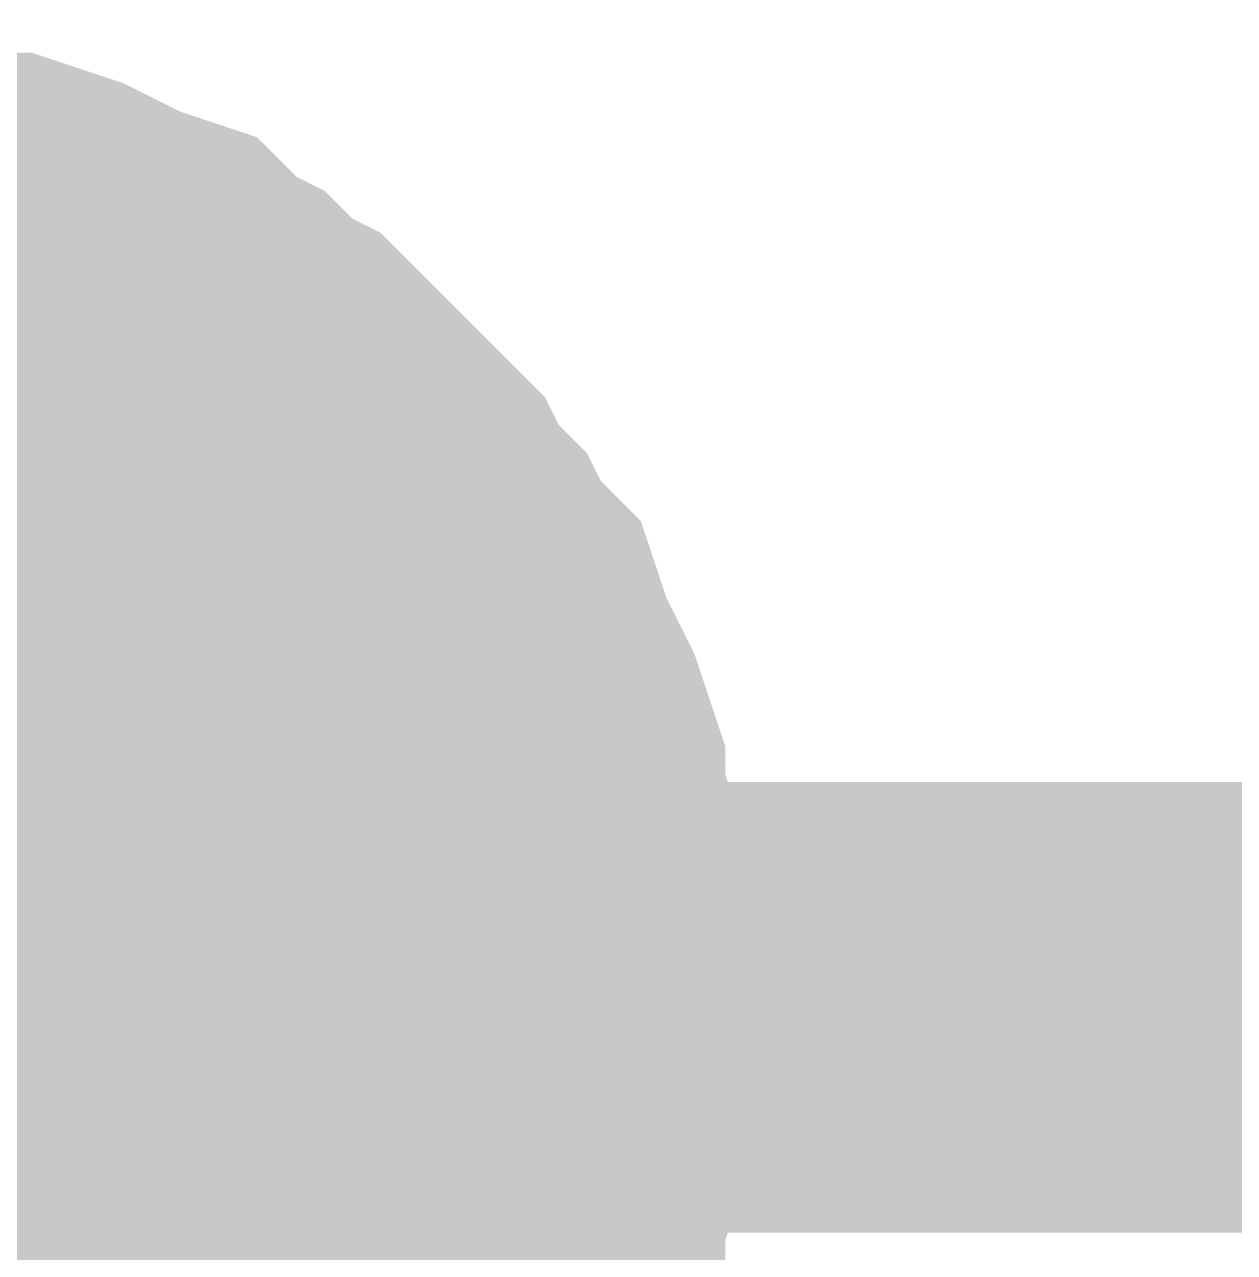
# Model space of a CAD drawing. Header units: inches. Extents: x 0 to 15, y 0 to 9.5.
# Drawn here: x 5.80748 to 5.83914, y 1.59344 to 1.62559 of the extents above; entities that cross this region are included whole.
import ezdxf

# ---------------------------------------------------------------- set-up
doc = ezdxf.new("R2010")
doc.units = ezdxf.units.IN
doc.header["$MEASUREMENT"] = 0
doc.layers.add('Sheet', color=255, linetype='Continuous')

msp = doc.modelspace()

# ---------------------------------------------------------------- linework, layer by layer
at = {"layer": 'Sheet'}
for points in [[(5.800827, 1.619685, 0.0118, 0.0118, 0), (5.801928, 1.619685, 0.0118, 0.0118, 0), (5.80303, 1.619685, 0.0118, 0.0118, 0), (5.803764, 1.619318, 0.0118, 0.0118, 0), (5.804865, 1.619318, 0.0118, 0.0118, 0), (5.805966, 1.618951, 0.0118, 0.0118, 0), (5.8067, 1.618951, 0.0118, 0.0118, 0), (5.807801, 1.618584, 0.0118, 0.0118, 0), (5.808536, 1.618217, 0.0118, 0.0118, 0), (5.80927, 1.617849, 0.0118, 0.0118, 0), (5.810371, 1.617482, 0.0118, 0.0118, 0), (5.811105, 1.616748, 0.0118, 0.0118, 0), (5.811839, 1.616381, 0.0118, 0.0118, 0), (5.812573, 1.615646, 0.0118, 0.0118, 0), (5.813308, 1.615279, 0.0118, 0.0118, 0), (5.814042, 1.614545, 0.0118, 0.0118, 0), (5.814776, 1.61381, 0.0118, 0.0118, 0), (5.81551, 1.613076, 0.0118, 0.0118, 0), (5.816244, 1.612342, 0.0118, 0.0118, 0), (5.816611, 1.611607, 0.0118, 0.0118, 0), (5.817345, 1.610873, 0.0118, 0.0118, 0), (5.817712, 1.610138, 0.0118, 0.0118, 0), (5.818447, 1.609404, 0.0118, 0.0118, 0), (5.818814, 1.608302, 0.0118, 0.0118, 0), (5.819181, 1.607568, 0.0118, 0.0118, 0), (5.819548, 1.606834, 0.0118, 0.0118, 0), (5.819915, 1.605732, 0.0118, 0.0118, 0), (5.819915, 1.604998, 0.0118, 0.0118, 0), (5.820282, 1.603896, 0.0118, 0.0118, 0), (5.820282, 1.602795, 0.0118, 0.0118, 0), (5.820649, 1.60206, 0.0118, 0.0118, 0), (5.820649, 1.600959, 0.0118, 0.0118, 0), (5.820649, 1.599857, 0.0118, 0.0118, 0)], [(5.800827, 1.619685, 0.0118, 0.0118, 0), (5.801928, 1.619685, 0.0118, 0.0118, 0), (5.80303, 1.619685, 0.0118, 0.0118, 0), (5.803764, 1.619318, 0.0118, 0.0118, 0), (5.804865, 1.619318, 0.0118, 0.0118, 0), (5.805966, 1.618951, 0.0118, 0.0118, 0), (5.8067, 1.618951, 0.0118, 0.0118, 0), (5.807801, 1.618584, 0.0118, 0.0118, 0), (5.808536, 1.618217, 0.0118, 0.0118, 0), (5.80927, 1.617849, 0.0118, 0.0118, 0), (5.810371, 1.617482, 0.0118, 0.0118, 0), (5.811105, 1.616748, 0.0118, 0.0118, 0), (5.811839, 1.616381, 0.0118, 0.0118, 0), (5.812573, 1.615646, 0.0118, 0.0118, 0), (5.813308, 1.615279, 0.0118, 0.0118, 0), (5.814042, 1.614545, 0.0118, 0.0118, 0), (5.814776, 1.61381, 0.0118, 0.0118, 0), (5.81551, 1.613076, 0.0118, 0.0118, 0), (5.816244, 1.612342, 0.0118, 0.0118, 0), (5.816611, 1.611607, 0.0118, 0.0118, 0), (5.817345, 1.610873, 0.0118, 0.0118, 0), (5.817712, 1.610138, 0.0118, 0.0118, 0), (5.818447, 1.609404, 0.0118, 0.0118, 0), (5.818814, 1.608302, 0.0118, 0.0118, 0), (5.819181, 1.607568, 0.0118, 0.0118, 0), (5.819548, 1.606834, 0.0118, 0.0118, 0), (5.819915, 1.605732, 0.0118, 0.0118, 0), (5.819915, 1.604998, 0.0118, 0.0118, 0), (5.820282, 1.603896, 0.0118, 0.0118, 0), (5.820282, 1.602795, 0.0118, 0.0118, 0), (5.820649, 1.60206, 0.0118, 0.0118, 0), (5.820649, 1.600959, 0.0118, 0.0118, 0), (5.820649, 1.599857, 0.0118, 0.0118, 0)], [(5.800827, 1.619685, 0.0118, 0.0118, 0), (5.801928, 1.619685, 0.0118, 0.0118, 0), (5.80303, 1.619685, 0.0118, 0.0118, 0), (5.803764, 1.619318, 0.0118, 0.0118, 0), (5.804865, 1.619318, 0.0118, 0.0118, 0), (5.805966, 1.618951, 0.0118, 0.0118, 0), (5.8067, 1.618951, 0.0118, 0.0118, 0), (5.807801, 1.618584, 0.0118, 0.0118, 0), (5.808536, 1.618217, 0.0118, 0.0118, 0), (5.80927, 1.617849, 0.0118, 0.0118, 0), (5.810371, 1.617482, 0.0118, 0.0118, 0), (5.811105, 1.616748, 0.0118, 0.0118, 0), (5.811839, 1.616381, 0.0118, 0.0118, 0), (5.812573, 1.615646, 0.0118, 0.0118, 0), (5.813308, 1.615279, 0.0118, 0.0118, 0), (5.814042, 1.614545, 0.0118, 0.0118, 0), (5.814776, 1.61381, 0.0118, 0.0118, 0), (5.81551, 1.613076, 0.0118, 0.0118, 0), (5.816244, 1.612342, 0.0118, 0.0118, 0), (5.816611, 1.611607, 0.0118, 0.0118, 0), (5.817345, 1.610873, 0.0118, 0.0118, 0), (5.817712, 1.610138, 0.0118, 0.0118, 0), (5.818447, 1.609404, 0.0118, 0.0118, 0), (5.818814, 1.608302, 0.0118, 0.0118, 0), (5.819181, 1.607568, 0.0118, 0.0118, 0), (5.819548, 1.606834, 0.0118, 0.0118, 0), (5.819915, 1.605732, 0.0118, 0.0118, 0), (5.819915, 1.604998, 0.0118, 0.0118, 0), (5.820282, 1.603896, 0.0118, 0.0118, 0), (5.820282, 1.602795, 0.0118, 0.0118, 0), (5.820649, 1.60206, 0.0118, 0.0118, 0), (5.820649, 1.600959, 0.0118, 0.0118, 0), (5.820649, 1.599857, 0.0118, 0.0118, 0)], [(5.800827, 1.619685, 0.0118, 0.0118, 0), (5.801928, 1.619685, 0.0118, 0.0118, 0), (5.80303, 1.619685, 0.0118, 0.0118, 0), (5.803764, 1.619318, 0.0118, 0.0118, 0), (5.804865, 1.619318, 0.0118, 0.0118, 0), (5.805966, 1.618951, 0.0118, 0.0118, 0), (5.8067, 1.618951, 0.0118, 0.0118, 0), (5.807801, 1.618584, 0.0118, 0.0118, 0), (5.808536, 1.618217, 0.0118, 0.0118, 0), (5.80927, 1.617849, 0.0118, 0.0118, 0), (5.810371, 1.617482, 0.0118, 0.0118, 0), (5.811105, 1.616748, 0.0118, 0.0118, 0), (5.811839, 1.616381, 0.0118, 0.0118, 0), (5.812573, 1.615646, 0.0118, 0.0118, 0), (5.813308, 1.615279, 0.0118, 0.0118, 0), (5.814042, 1.614545, 0.0118, 0.0118, 0), (5.814776, 1.61381, 0.0118, 0.0118, 0), (5.81551, 1.613076, 0.0118, 0.0118, 0), (5.816244, 1.612342, 0.0118, 0.0118, 0), (5.816611, 1.611607, 0.0118, 0.0118, 0), (5.817345, 1.610873, 0.0118, 0.0118, 0), (5.817712, 1.610138, 0.0118, 0.0118, 0), (5.818447, 1.609404, 0.0118, 0.0118, 0), (5.818814, 1.608302, 0.0118, 0.0118, 0), (5.819181, 1.607568, 0.0118, 0.0118, 0), (5.819548, 1.606834, 0.0118, 0.0118, 0), (5.819915, 1.605732, 0.0118, 0.0118, 0), (5.819915, 1.604998, 0.0118, 0.0118, 0), (5.820282, 1.603896, 0.0118, 0.0118, 0), (5.820282, 1.602795, 0.0118, 0.0118, 0), (5.820649, 1.60206, 0.0118, 0.0118, 0), (5.820649, 1.600959, 0.0118, 0.0118, 0), (5.820649, 1.599857, 0.0118, 0.0118, 0)], [(5.800827, 1.619685, 0.0118, 0.0118, 0), (5.801928, 1.619685, 0.0118, 0.0118, 0), (5.80303, 1.619685, 0.0118, 0.0118, 0), (5.803764, 1.619318, 0.0118, 0.0118, 0), (5.804865, 1.619318, 0.0118, 0.0118, 0), (5.805966, 1.618951, 0.0118, 0.0118, 0), (5.8067, 1.618951, 0.0118, 0.0118, 0), (5.807801, 1.618584, 0.0118, 0.0118, 0), (5.808536, 1.618217, 0.0118, 0.0118, 0), (5.80927, 1.617849, 0.0118, 0.0118, 0), (5.810371, 1.617482, 0.0118, 0.0118, 0), (5.811105, 1.616748, 0.0118, 0.0118, 0), (5.811839, 1.616381, 0.0118, 0.0118, 0), (5.812573, 1.615646, 0.0118, 0.0118, 0), (5.813308, 1.615279, 0.0118, 0.0118, 0), (5.814042, 1.614545, 0.0118, 0.0118, 0), (5.814776, 1.61381, 0.0118, 0.0118, 0), (5.81551, 1.613076, 0.0118, 0.0118, 0), (5.816244, 1.612342, 0.0118, 0.0118, 0), (5.816611, 1.611607, 0.0118, 0.0118, 0), (5.817345, 1.610873, 0.0118, 0.0118, 0), (5.817712, 1.610138, 0.0118, 0.0118, 0), (5.818447, 1.609404, 0.0118, 0.0118, 0), (5.818814, 1.608302, 0.0118, 0.0118, 0), (5.819181, 1.607568, 0.0118, 0.0118, 0), (5.819548, 1.606834, 0.0118, 0.0118, 0), (5.819915, 1.605732, 0.0118, 0.0118, 0), (5.819915, 1.604998, 0.0118, 0.0118, 0), (5.820282, 1.603896, 0.0118, 0.0118, 0), (5.820282, 1.602795, 0.0118, 0.0118, 0), (5.820649, 1.60206, 0.0118, 0.0118, 0), (5.820649, 1.600959, 0.0118, 0.0118, 0), (5.820649, 1.599857, 0.0118, 0.0118, 0)], [(5.800827, 1.619685, 0.0118, 0.0118, 0), (5.801928, 1.619685, 0.0118, 0.0118, 0), (5.80303, 1.619685, 0.0118, 0.0118, 0), (5.803764, 1.619318, 0.0118, 0.0118, 0), (5.804865, 1.619318, 0.0118, 0.0118, 0), (5.805966, 1.618951, 0.0118, 0.0118, 0), (5.8067, 1.618951, 0.0118, 0.0118, 0), (5.807801, 1.618584, 0.0118, 0.0118, 0), (5.808536, 1.618217, 0.0118, 0.0118, 0), (5.80927, 1.617849, 0.0118, 0.0118, 0), (5.810371, 1.617482, 0.0118, 0.0118, 0), (5.811105, 1.616748, 0.0118, 0.0118, 0), (5.811839, 1.616381, 0.0118, 0.0118, 0), (5.812573, 1.615646, 0.0118, 0.0118, 0), (5.813308, 1.615279, 0.0118, 0.0118, 0), (5.814042, 1.614545, 0.0118, 0.0118, 0), (5.814776, 1.61381, 0.0118, 0.0118, 0), (5.81551, 1.613076, 0.0118, 0.0118, 0), (5.816244, 1.612342, 0.0118, 0.0118, 0), (5.816611, 1.611607, 0.0118, 0.0118, 0), (5.817345, 1.610873, 0.0118, 0.0118, 0), (5.817712, 1.610138, 0.0118, 0.0118, 0), (5.818447, 1.609404, 0.0118, 0.0118, 0), (5.818814, 1.608302, 0.0118, 0.0118, 0), (5.819181, 1.607568, 0.0118, 0.0118, 0), (5.819548, 1.606834, 0.0118, 0.0118, 0), (5.819915, 1.605732, 0.0118, 0.0118, 0), (5.819915, 1.604998, 0.0118, 0.0118, 0), (5.820282, 1.603896, 0.0118, 0.0118, 0), (5.820282, 1.602795, 0.0118, 0.0118, 0), (5.820649, 1.60206, 0.0118, 0.0118, 0), (5.820649, 1.600959, 0.0118, 0.0118, 0), (5.820649, 1.599857, 0.0118, 0.0118, 0)], [(5.800827, 1.619685, 0.0118, 0.0118, 0), (5.801928, 1.619685, 0.0118, 0.0118, 0), (5.80303, 1.619685, 0.0118, 0.0118, 0), (5.803764, 1.619318, 0.0118, 0.0118, 0), (5.804865, 1.619318, 0.0118, 0.0118, 0), (5.805966, 1.618951, 0.0118, 0.0118, 0), (5.8067, 1.618951, 0.0118, 0.0118, 0), (5.807801, 1.618584, 0.0118, 0.0118, 0), (5.808536, 1.618217, 0.0118, 0.0118, 0), (5.80927, 1.617849, 0.0118, 0.0118, 0), (5.810371, 1.617482, 0.0118, 0.0118, 0), (5.811105, 1.616748, 0.0118, 0.0118, 0), (5.811839, 1.616381, 0.0118, 0.0118, 0), (5.812573, 1.615646, 0.0118, 0.0118, 0), (5.813308, 1.615279, 0.0118, 0.0118, 0), (5.814042, 1.614545, 0.0118, 0.0118, 0), (5.814776, 1.61381, 0.0118, 0.0118, 0), (5.81551, 1.613076, 0.0118, 0.0118, 0), (5.816244, 1.612342, 0.0118, 0.0118, 0), (5.816611, 1.611607, 0.0118, 0.0118, 0), (5.817345, 1.610873, 0.0118, 0.0118, 0), (5.817712, 1.610138, 0.0118, 0.0118, 0), (5.818447, 1.609404, 0.0118, 0.0118, 0), (5.818814, 1.608302, 0.0118, 0.0118, 0), (5.819181, 1.607568, 0.0118, 0.0118, 0), (5.819548, 1.606834, 0.0118, 0.0118, 0), (5.819915, 1.605732, 0.0118, 0.0118, 0), (5.819915, 1.604998, 0.0118, 0.0118, 0), (5.820282, 1.603896, 0.0118, 0.0118, 0), (5.820282, 1.602795, 0.0118, 0.0118, 0), (5.820649, 1.60206, 0.0118, 0.0118, 0), (5.820649, 1.600959, 0.0118, 0.0118, 0), (5.820649, 1.599857, 0.0118, 0.0118, 0)], [(5.804865, 1.619318, 0.0039, 0.0039, 0), (5.805966, 1.618951, 0.0039, 0.0039, 0), (5.8067, 1.618951, 0.0039, 0.0039, 0), (5.807801, 1.618584, 0.0039, 0.0039, 0), (5.808536, 1.618217, 0.0039, 0.0039, 0), (5.80927, 1.617849, 0.0039, 0.0039, 0), (5.810371, 1.617482, 0.0039, 0.0039, 0), (5.811105, 1.616748, 0.0039, 0.0039, 0), (5.811839, 1.616381, 0.0039, 0.0039, 0), (5.812573, 1.615646, 0.0039, 0.0039, 0), (5.813308, 1.615279, 0.0039, 0.0039, 0), (5.814042, 1.614545, 0.0039, 0.0039, 0), (5.814776, 1.61381, 0.0039, 0.0039, 0), (5.81551, 1.613076, 0.0039, 0.0039, 0), (5.816244, 1.612342, 0.0039, 0.0039, 0), (5.816611, 1.611607, 0.0039, 0.0039, 0), (5.817345, 1.610873, 0.0039, 0.0039, 0), (5.817712, 1.610138, 0.0039, 0.0039, 0), (5.818447, 1.609404, 0.0039, 0.0039, 0), (5.818814, 1.608302, 0.0039, 0.0039, 0), (5.819181, 1.607568, 0.0039, 0.0039, 0), (5.819548, 1.606834, 0.0039, 0.0039, 0), (5.819915, 1.605732, 0.0039, 0.0039, 0), (5.819915, 1.604998, 0.0039, 0.0039, 0), (5.820282, 1.603896, 0.0039, 0.0039, 0), (5.820282, 1.602795, 0.0039, 0.0039, 0), (5.820649, 1.60206, 0.0039, 0.0039, 0), (5.820649, 1.600959, 0.0039, 0.0039, 0), (5.820649, 1.599857, 0.0039, 0.0039, 0)], [(5.804865, 1.619318, 0.0039, 0.0039, 0), (5.805966, 1.618951, 0.0039, 0.0039, 0), (5.8067, 1.618951, 0.0039, 0.0039, 0), (5.807801, 1.618584, 0.0039, 0.0039, 0), (5.808536, 1.618217, 0.0039, 0.0039, 0), (5.80927, 1.617849, 0.0039, 0.0039, 0), (5.810371, 1.617482, 0.0039, 0.0039, 0), (5.811105, 1.616748, 0.0039, 0.0039, 0), (5.811839, 1.616381, 0.0039, 0.0039, 0), (5.812573, 1.615646, 0.0039, 0.0039, 0), (5.813308, 1.615279, 0.0039, 0.0039, 0), (5.814042, 1.614545, 0.0039, 0.0039, 0), (5.814776, 1.61381, 0.0039, 0.0039, 0), (5.81551, 1.613076, 0.0039, 0.0039, 0), (5.816244, 1.612342, 0.0039, 0.0039, 0), (5.816611, 1.611607, 0.0039, 0.0039, 0), (5.817345, 1.610873, 0.0039, 0.0039, 0), (5.817712, 1.610138, 0.0039, 0.0039, 0), (5.818447, 1.609404, 0.0039, 0.0039, 0), (5.818814, 1.608302, 0.0039, 0.0039, 0), (5.819181, 1.607568, 0.0039, 0.0039, 0), (5.819548, 1.606834, 0.0039, 0.0039, 0), (5.819915, 1.605732, 0.0039, 0.0039, 0), (5.819915, 1.604998, 0.0039, 0.0039, 0), (5.820282, 1.603896, 0.0039, 0.0039, 0), (5.820282, 1.602795, 0.0039, 0.0039, 0), (5.820649, 1.60206, 0.0039, 0.0039, 0), (5.820649, 1.600959, 0.0039, 0.0039, 0), (5.820649, 1.599857, 0.0039, 0.0039, 0)], [(5.804865, 1.619318, 0.0039, 0.0039, 0), (5.805966, 1.618951, 0.0039, 0.0039, 0), (5.8067, 1.618951, 0.0039, 0.0039, 0), (5.807801, 1.618584, 0.0039, 0.0039, 0), (5.808536, 1.618217, 0.0039, 0.0039, 0), (5.80927, 1.617849, 0.0039, 0.0039, 0), (5.810371, 1.617482, 0.0039, 0.0039, 0), (5.811105, 1.616748, 0.0039, 0.0039, 0), (5.811839, 1.616381, 0.0039, 0.0039, 0), (5.812573, 1.615646, 0.0039, 0.0039, 0), (5.813308, 1.615279, 0.0039, 0.0039, 0), (5.814042, 1.614545, 0.0039, 0.0039, 0), (5.814776, 1.61381, 0.0039, 0.0039, 0), (5.81551, 1.613076, 0.0039, 0.0039, 0), (5.816244, 1.612342, 0.0039, 0.0039, 0), (5.816611, 1.611607, 0.0039, 0.0039, 0), (5.817345, 1.610873, 0.0039, 0.0039, 0), (5.817712, 1.610138, 0.0039, 0.0039, 0), (5.818447, 1.609404, 0.0039, 0.0039, 0), (5.818814, 1.608302, 0.0039, 0.0039, 0), (5.819181, 1.607568, 0.0039, 0.0039, 0), (5.819548, 1.606834, 0.0039, 0.0039, 0), (5.819915, 1.605732, 0.0039, 0.0039, 0), (5.819915, 1.604998, 0.0039, 0.0039, 0), (5.820282, 1.603896, 0.0039, 0.0039, 0), (5.820282, 1.602795, 0.0039, 0.0039, 0), (5.820649, 1.60206, 0.0039, 0.0039, 0), (5.820649, 1.600959, 0.0039, 0.0039, 0), (5.820649, 1.599857, 0.0039, 0.0039, 0)], [(5.804865, 1.619318, 0.0039, 0.0039, 0), (5.805966, 1.618951, 0.0039, 0.0039, 0), (5.8067, 1.618951, 0.0039, 0.0039, 0), (5.807801, 1.618584, 0.0039, 0.0039, 0), (5.808536, 1.618217, 0.0039, 0.0039, 0), (5.80927, 1.617849, 0.0039, 0.0039, 0), (5.810371, 1.617482, 0.0039, 0.0039, 0), (5.811105, 1.616748, 0.0039, 0.0039, 0), (5.811839, 1.616381, 0.0039, 0.0039, 0), (5.812573, 1.615646, 0.0039, 0.0039, 0), (5.813308, 1.615279, 0.0039, 0.0039, 0), (5.814042, 1.614545, 0.0039, 0.0039, 0), (5.814776, 1.61381, 0.0039, 0.0039, 0), (5.81551, 1.613076, 0.0039, 0.0039, 0), (5.816244, 1.612342, 0.0039, 0.0039, 0), (5.816611, 1.611607, 0.0039, 0.0039, 0), (5.817345, 1.610873, 0.0039, 0.0039, 0), (5.817712, 1.610138, 0.0039, 0.0039, 0), (5.818447, 1.609404, 0.0039, 0.0039, 0), (5.818814, 1.608302, 0.0039, 0.0039, 0), (5.819181, 1.607568, 0.0039, 0.0039, 0), (5.819548, 1.606834, 0.0039, 0.0039, 0), (5.819915, 1.605732, 0.0039, 0.0039, 0), (5.819915, 1.604998, 0.0039, 0.0039, 0), (5.820282, 1.603896, 0.0039, 0.0039, 0), (5.820282, 1.602795, 0.0039, 0.0039, 0), (5.820649, 1.60206, 0.0039, 0.0039, 0), (5.820649, 1.600959, 0.0039, 0.0039, 0), (5.820649, 1.599857, 0.0039, 0.0039, 0)], [(5.804865, 1.619318, 0.0039, 0.0039, 0), (5.805966, 1.618951, 0.0039, 0.0039, 0), (5.8067, 1.618951, 0.0039, 0.0039, 0), (5.807801, 1.618584, 0.0039, 0.0039, 0), (5.808536, 1.618217, 0.0039, 0.0039, 0), (5.80927, 1.617849, 0.0039, 0.0039, 0), (5.810371, 1.617482, 0.0039, 0.0039, 0), (5.811105, 1.616748, 0.0039, 0.0039, 0), (5.811839, 1.616381, 0.0039, 0.0039, 0), (5.812573, 1.615646, 0.0039, 0.0039, 0), (5.813308, 1.615279, 0.0039, 0.0039, 0), (5.814042, 1.614545, 0.0039, 0.0039, 0), (5.814776, 1.61381, 0.0039, 0.0039, 0), (5.81551, 1.613076, 0.0039, 0.0039, 0), (5.816244, 1.612342, 0.0039, 0.0039, 0), (5.816611, 1.611607, 0.0039, 0.0039, 0), (5.817345, 1.610873, 0.0039, 0.0039, 0), (5.817712, 1.610138, 0.0039, 0.0039, 0), (5.818447, 1.609404, 0.0039, 0.0039, 0), (5.818814, 1.608302, 0.0039, 0.0039, 0), (5.819181, 1.607568, 0.0039, 0.0039, 0), (5.819548, 1.606834, 0.0039, 0.0039, 0), (5.819915, 1.605732, 0.0039, 0.0039, 0), (5.819915, 1.604998, 0.0039, 0.0039, 0), (5.820282, 1.603896, 0.0039, 0.0039, 0), (5.820282, 1.602795, 0.0039, 0.0039, 0), (5.820649, 1.60206, 0.0039, 0.0039, 0), (5.820649, 1.600959, 0.0039, 0.0039, 0), (5.820649, 1.599857, 0.0039, 0.0039, 0)], [(5.804865, 1.619318, 0.0039, 0.0039, 0), (5.805966, 1.618951, 0.0039, 0.0039, 0), (5.8067, 1.618951, 0.0039, 0.0039, 0), (5.807801, 1.618584, 0.0039, 0.0039, 0), (5.808536, 1.618217, 0.0039, 0.0039, 0), (5.80927, 1.617849, 0.0039, 0.0039, 0), (5.810371, 1.617482, 0.0039, 0.0039, 0), (5.811105, 1.616748, 0.0039, 0.0039, 0), (5.811839, 1.616381, 0.0039, 0.0039, 0), (5.812573, 1.615646, 0.0039, 0.0039, 0), (5.813308, 1.615279, 0.0039, 0.0039, 0), (5.814042, 1.614545, 0.0039, 0.0039, 0), (5.814776, 1.61381, 0.0039, 0.0039, 0), (5.81551, 1.613076, 0.0039, 0.0039, 0), (5.816244, 1.612342, 0.0039, 0.0039, 0), (5.816611, 1.611607, 0.0039, 0.0039, 0), (5.817345, 1.610873, 0.0039, 0.0039, 0), (5.817712, 1.610138, 0.0039, 0.0039, 0), (5.818447, 1.609404, 0.0039, 0.0039, 0), (5.818814, 1.608302, 0.0039, 0.0039, 0), (5.819181, 1.607568, 0.0039, 0.0039, 0), (5.819548, 1.606834, 0.0039, 0.0039, 0), (5.819915, 1.605732, 0.0039, 0.0039, 0), (5.819915, 1.604998, 0.0039, 0.0039, 0), (5.820282, 1.603896, 0.0039, 0.0039, 0), (5.820282, 1.602795, 0.0039, 0.0039, 0), (5.820649, 1.60206, 0.0039, 0.0039, 0), (5.820649, 1.600959, 0.0039, 0.0039, 0), (5.820649, 1.599857, 0.0039, 0.0039, 0)], [(5.804865, 1.619318, 0.0039, 0.0039, 0), (5.805966, 1.618951, 0.0039, 0.0039, 0), (5.8067, 1.618951, 0.0039, 0.0039, 0), (5.807801, 1.618584, 0.0039, 0.0039, 0), (5.808536, 1.618217, 0.0039, 0.0039, 0), (5.80927, 1.617849, 0.0039, 0.0039, 0), (5.810371, 1.617482, 0.0039, 0.0039, 0), (5.811105, 1.616748, 0.0039, 0.0039, 0), (5.811839, 1.616381, 0.0039, 0.0039, 0), (5.812573, 1.615646, 0.0039, 0.0039, 0), (5.813308, 1.615279, 0.0039, 0.0039, 0), (5.814042, 1.614545, 0.0039, 0.0039, 0), (5.814776, 1.61381, 0.0039, 0.0039, 0), (5.81551, 1.613076, 0.0039, 0.0039, 0), (5.816244, 1.612342, 0.0039, 0.0039, 0), (5.816611, 1.611607, 0.0039, 0.0039, 0), (5.817345, 1.610873, 0.0039, 0.0039, 0), (5.817712, 1.610138, 0.0039, 0.0039, 0), (5.818447, 1.609404, 0.0039, 0.0039, 0), (5.818814, 1.608302, 0.0039, 0.0039, 0), (5.819181, 1.607568, 0.0039, 0.0039, 0), (5.819548, 1.606834, 0.0039, 0.0039, 0), (5.819915, 1.605732, 0.0039, 0.0039, 0), (5.819915, 1.604998, 0.0039, 0.0039, 0), (5.820282, 1.603896, 0.0039, 0.0039, 0), (5.820282, 1.602795, 0.0039, 0.0039, 0), (5.820649, 1.60206, 0.0039, 0.0039, 0), (5.820649, 1.600959, 0.0039, 0.0039, 0), (5.820649, 1.599857, 0.0039, 0.0039, 0)], [(6.000514, 1.599857, 0.0118, 0.0118, 0), (5.800827, 1.599857, 0.0118, 0.0118, 0)], [(5.820649, 1.599857, 0.0118, 0.0118, 0), (5.820649, 1.598755, 0.0118, 0.0118, 0), (5.820649, 1.597654, 0.0118, 0.0118, 0), (5.820282, 1.596919, 0.0118, 0.0118, 0), (5.820282, 1.595818, 0.0118, 0.0118, 0), (5.819915, 1.594716, 0.0118, 0.0118, 0), (5.819915, 1.593982, 0.0118, 0.0118, 0), (5.819548, 1.59288, 0.0118, 0.0118, 0), (5.819181, 1.592146, 0.0118, 0.0118, 0), (5.818814, 1.591044, 0.0118, 0.0118, 0), (5.818447, 1.59031, 0.0118, 0.0118, 0), (5.817712, 1.589576, 0.0118, 0.0118, 0), (5.817345, 1.588474, 0.0118, 0.0118, 0), (5.816611, 1.58774, 0.0118, 0.0118, 0), (5.816244, 1.587005, 0.0118, 0.0118, 0)], [(5.820649, 1.599857, 0.0118, 0.0118, 0), (5.820649, 1.598755, 0.0118, 0.0118, 0), (5.820649, 1.597654, 0.0118, 0.0118, 0), (5.820282, 1.596919, 0.0118, 0.0118, 0), (5.820282, 1.595818, 0.0118, 0.0118, 0), (5.819915, 1.594716, 0.0118, 0.0118, 0), (5.819915, 1.593982, 0.0118, 0.0118, 0), (5.819548, 1.59288, 0.0118, 0.0118, 0), (5.819181, 1.592146, 0.0118, 0.0118, 0), (5.818814, 1.591044, 0.0118, 0.0118, 0), (5.818447, 1.59031, 0.0118, 0.0118, 0), (5.817712, 1.589576, 0.0118, 0.0118, 0), (5.817345, 1.588474, 0.0118, 0.0118, 0), (5.816611, 1.58774, 0.0118, 0.0118, 0), (5.816244, 1.587005, 0.0118, 0.0118, 0)], [(5.820649, 1.599857, 0.0118, 0.0118, 0), (5.820649, 1.598755, 0.0118, 0.0118, 0), (5.820649, 1.597654, 0.0118, 0.0118, 0), (5.820282, 1.596919, 0.0118, 0.0118, 0), (5.820282, 1.595818, 0.0118, 0.0118, 0), (5.819915, 1.594716, 0.0118, 0.0118, 0), (5.819915, 1.593982, 0.0118, 0.0118, 0), (5.819548, 1.59288, 0.0118, 0.0118, 0), (5.819181, 1.592146, 0.0118, 0.0118, 0), (5.818814, 1.591044, 0.0118, 0.0118, 0), (5.818447, 1.59031, 0.0118, 0.0118, 0), (5.817712, 1.589576, 0.0118, 0.0118, 0), (5.817345, 1.588474, 0.0118, 0.0118, 0), (5.816611, 1.58774, 0.0118, 0.0118, 0), (5.816244, 1.587005, 0.0118, 0.0118, 0)], [(5.820649, 1.599857, 0.0118, 0.0118, 0), (5.820649, 1.598755, 0.0118, 0.0118, 0), (5.820649, 1.597654, 0.0118, 0.0118, 0), (5.820282, 1.596919, 0.0118, 0.0118, 0), (5.820282, 1.595818, 0.0118, 0.0118, 0), (5.819915, 1.594716, 0.0118, 0.0118, 0), (5.819915, 1.593982, 0.0118, 0.0118, 0), (5.819548, 1.59288, 0.0118, 0.0118, 0), (5.819181, 1.592146, 0.0118, 0.0118, 0), (5.818814, 1.591044, 0.0118, 0.0118, 0), (5.818447, 1.59031, 0.0118, 0.0118, 0), (5.817712, 1.589576, 0.0118, 0.0118, 0), (5.817345, 1.588474, 0.0118, 0.0118, 0), (5.816611, 1.58774, 0.0118, 0.0118, 0), (5.816244, 1.587005, 0.0118, 0.0118, 0)], [(5.820649, 1.599857, 0.0118, 0.0118, 0), (5.820649, 1.598755, 0.0118, 0.0118, 0), (5.820649, 1.597654, 0.0118, 0.0118, 0), (5.820282, 1.596919, 0.0118, 0.0118, 0), (5.820282, 1.595818, 0.0118, 0.0118, 0), (5.819915, 1.594716, 0.0118, 0.0118, 0), (5.819915, 1.593982, 0.0118, 0.0118, 0), (5.819548, 1.59288, 0.0118, 0.0118, 0), (5.819181, 1.592146, 0.0118, 0.0118, 0), (5.818814, 1.591044, 0.0118, 0.0118, 0), (5.818447, 1.59031, 0.0118, 0.0118, 0), (5.817712, 1.589576, 0.0118, 0.0118, 0), (5.817345, 1.588474, 0.0118, 0.0118, 0), (5.816611, 1.58774, 0.0118, 0.0118, 0), (5.816244, 1.587005, 0.0118, 0.0118, 0)], [(5.820649, 1.599857, 0.0118, 0.0118, 0), (5.820649, 1.598755, 0.0118, 0.0118, 0), (5.820649, 1.597654, 0.0118, 0.0118, 0), (5.820282, 1.596919, 0.0118, 0.0118, 0), (5.820282, 1.595818, 0.0118, 0.0118, 0), (5.819915, 1.594716, 0.0118, 0.0118, 0), (5.819915, 1.593982, 0.0118, 0.0118, 0), (5.819548, 1.59288, 0.0118, 0.0118, 0), (5.819181, 1.592146, 0.0118, 0.0118, 0), (5.818814, 1.591044, 0.0118, 0.0118, 0), (5.818447, 1.59031, 0.0118, 0.0118, 0), (5.817712, 1.589576, 0.0118, 0.0118, 0), (5.817345, 1.588474, 0.0118, 0.0118, 0), (5.816611, 1.58774, 0.0118, 0.0118, 0), (5.816244, 1.587005, 0.0118, 0.0118, 0)], [(5.820649, 1.599857, 0.0118, 0.0118, 0), (5.820649, 1.598755, 0.0118, 0.0118, 0), (5.820649, 1.597654, 0.0118, 0.0118, 0), (5.820282, 1.596919, 0.0118, 0.0118, 0), (5.820282, 1.595818, 0.0118, 0.0118, 0), (5.819915, 1.594716, 0.0118, 0.0118, 0), (5.819915, 1.593982, 0.0118, 0.0118, 0), (5.819548, 1.59288, 0.0118, 0.0118, 0), (5.819181, 1.592146, 0.0118, 0.0118, 0), (5.818814, 1.591044, 0.0118, 0.0118, 0), (5.818447, 1.59031, 0.0118, 0.0118, 0), (5.817712, 1.589576, 0.0118, 0.0118, 0), (5.817345, 1.588474, 0.0118, 0.0118, 0), (5.816611, 1.58774, 0.0118, 0.0118, 0), (5.816244, 1.587005, 0.0118, 0.0118, 0)], [(5.820649, 1.599857, 0.0118, 0.0118, 0), (5.820649, 1.599857, 0.0118, 0.0118, 0), (5.820649, 1.599857, 0.0118, 0.0118, 0), (5.820649, 1.599857, 0.0118, 0.0118, 0), (5.820649, 1.599857, 0.0118, 0.0118, 0), (5.820649, 1.599857, 0.0118, 0.0118, 0), (5.820649, 1.599857, 0.0118, 0.0118, 0), (5.820649, 1.599857, 0.0118, 0.0118, 0), (5.820649, 1.599857, 0.0118, 0.0118, 0), (5.820649, 1.599857, 0.0118, 0.0118, 0), (5.820649, 1.599857, 0.0118, 0.0118, 0), (5.820649, 1.599857, 0.0118, 0.0118, 0), (5.820649, 1.599857, 0.0118, 0.0118, 0), (5.820649, 1.599857, 0.0118, 0.0118, 0), (5.820649, 1.599857, 0.0118, 0.0118, 0), (5.820649, 1.599857, 0.0118, 0.0118, 0), (5.820649, 1.599857, 0.0118, 0.0118, 0), (5.820649, 1.599857, 0.0118, 0.0118, 0), (5.820649, 1.599857, 0.0118, 0.0118, 0), (5.820649, 1.599857, 0.0118, 0.0118, 0), (5.820649, 1.599857, 0.0118, 0.0118, 0), (5.820649, 1.599857, 0.0118, 0.0118, 0), (5.820649, 1.599857, 0.0118, 0.0118, 0), (5.820649, 1.599857, 0.0118, 0.0118, 0), (5.820649, 1.599857, 0.0118, 0.0118, 0), (5.820649, 1.599857, 0.0118, 0.0118, 0), (5.820649, 1.599857, 0.0118, 0.0118, 0), (5.820649, 1.599857, 0.0118, 0.0118, 0), (5.820649, 1.599857, 0.0118, 0.0118, 0), (5.820649, 1.599857, 0.0118, 0.0118, 0), (5.820649, 1.599857, 0.0118, 0.0118, 0), (5.820649, 1.599857, 0.0118, 0.0118, 0), (5.820649, 1.599857, 0.0118, 0.0118, 0)], [(5.820649, 1.599857, 0.0118, 0.0118, 0), (5.820649, 1.599857, 0.0118, 0.0118, 0)], [(5.820649, 1.599857, 0.0118, 0.0118, 0), (5.820649, 1.599857, 0.0118, 0.0118, 0), (5.820649, 1.599857, 0.0118, 0.0118, 0), (5.820649, 1.599857, 0.0118, 0.0118, 0), (5.820649, 1.599857, 0.0118, 0.0118, 0), (5.820649, 1.599857, 0.0118, 0.0118, 0), (5.820649, 1.599857, 0.0118, 0.0118, 0), (5.820649, 1.599857, 0.0118, 0.0118, 0), (5.820649, 1.599857, 0.0118, 0.0118, 0), (5.820649, 1.599857, 0.0118, 0.0118, 0), (5.820649, 1.599857, 0.0118, 0.0118, 0), (5.820649, 1.599857, 0.0118, 0.0118, 0), (5.820649, 1.599857, 0.0118, 0.0118, 0), (5.820649, 1.599857, 0.0118, 0.0118, 0), (5.820649, 1.599857, 0.0118, 0.0118, 0), (5.820649, 1.599857, 0.0118, 0.0118, 0), (5.820649, 1.599857, 0.0118, 0.0118, 0), (5.820649, 1.599857, 0.0118, 0.0118, 0), (5.820649, 1.599857, 0.0118, 0.0118, 0), (5.820649, 1.599857, 0.0118, 0.0118, 0), (5.820649, 1.599857, 0.0118, 0.0118, 0), (5.820649, 1.599857, 0.0118, 0.0118, 0), (5.820649, 1.599857, 0.0118, 0.0118, 0), (5.820649, 1.599857, 0.0118, 0.0118, 0), (5.820649, 1.599857, 0.0118, 0.0118, 0), (5.820649, 1.599857, 0.0118, 0.0118, 0), (5.820649, 1.599857, 0.0118, 0.0118, 0), (5.820649, 1.599857, 0.0118, 0.0118, 0), (5.820649, 1.599857, 0.0118, 0.0118, 0), (5.820649, 1.599857, 0.0118, 0.0118, 0), (5.820649, 1.599857, 0.0118, 0.0118, 0), (5.820649, 1.599857, 0.0118, 0.0118, 0), (5.820649, 1.599857, 0.0118, 0.0118, 0)], [(5.820649, 1.599857, 0.0118, 0.0118, 0), (5.820649, 1.599857, 0.0118, 0.0118, 0)], [(5.820649, 1.599857, 0.0118, 0.0118, 0), (5.820649, 1.599857, 0.0118, 0.0118, 0), (5.820649, 1.599857, 0.0118, 0.0118, 0), (5.820649, 1.599857, 0.0118, 0.0118, 0), (5.820649, 1.599857, 0.0118, 0.0118, 0), (5.820649, 1.599857, 0.0118, 0.0118, 0), (5.820649, 1.599857, 0.0118, 0.0118, 0), (5.820649, 1.599857, 0.0118, 0.0118, 0), (5.820649, 1.599857, 0.0118, 0.0118, 0), (5.820649, 1.599857, 0.0118, 0.0118, 0), (5.820649, 1.599857, 0.0118, 0.0118, 0), (5.820649, 1.599857, 0.0118, 0.0118, 0), (5.820649, 1.599857, 0.0118, 0.0118, 0), (5.820649, 1.599857, 0.0118, 0.0118, 0), (5.820649, 1.599857, 0.0118, 0.0118, 0), (5.820649, 1.599857, 0.0118, 0.0118, 0), (5.820649, 1.599857, 0.0118, 0.0118, 0), (5.820649, 1.599857, 0.0118, 0.0118, 0), (5.820649, 1.599857, 0.0118, 0.0118, 0), (5.820649, 1.599857, 0.0118, 0.0118, 0), (5.820649, 1.599857, 0.0118, 0.0118, 0), (5.820649, 1.599857, 0.0118, 0.0118, 0), (5.820649, 1.599857, 0.0118, 0.0118, 0), (5.820649, 1.599857, 0.0118, 0.0118, 0), (5.820649, 1.599857, 0.0118, 0.0118, 0), (5.820649, 1.599857, 0.0118, 0.0118, 0), (5.820649, 1.599857, 0.0118, 0.0118, 0), (5.820649, 1.599857, 0.0118, 0.0118, 0), (5.820649, 1.599857, 0.0118, 0.0118, 0), (5.820649, 1.599857, 0.0118, 0.0118, 0), (5.820649, 1.599857, 0.0118, 0.0118, 0), (5.820649, 1.599857, 0.0118, 0.0118, 0), (5.820649, 1.599857, 0.0118, 0.0118, 0)], [(5.820649, 1.599857, 0.0118, 0.0118, 0), (5.820649, 1.599857, 0.0118, 0.0118, 0)], [(5.820649, 1.599857, 0.0118, 0.0118, 0), (5.820649, 1.599857, 0.0118, 0.0118, 0), (5.820649, 1.599857, 0.0118, 0.0118, 0), (5.820649, 1.599857, 0.0118, 0.0118, 0), (5.820649, 1.599857, 0.0118, 0.0118, 0), (5.820649, 1.599857, 0.0118, 0.0118, 0), (5.820649, 1.599857, 0.0118, 0.0118, 0), (5.820649, 1.599857, 0.0118, 0.0118, 0), (5.820649, 1.599857, 0.0118, 0.0118, 0), (5.820649, 1.599857, 0.0118, 0.0118, 0), (5.820649, 1.599857, 0.0118, 0.0118, 0), (5.820649, 1.599857, 0.0118, 0.0118, 0), (5.820649, 1.599857, 0.0118, 0.0118, 0), (5.820649, 1.599857, 0.0118, 0.0118, 0), (5.820649, 1.599857, 0.0118, 0.0118, 0), (5.820649, 1.599857, 0.0118, 0.0118, 0), (5.820649, 1.599857, 0.0118, 0.0118, 0), (5.820649, 1.599857, 0.0118, 0.0118, 0), (5.820649, 1.599857, 0.0118, 0.0118, 0), (5.820649, 1.599857, 0.0118, 0.0118, 0), (5.820649, 1.599857, 0.0118, 0.0118, 0), (5.820649, 1.599857, 0.0118, 0.0118, 0), (5.820649, 1.599857, 0.0118, 0.0118, 0), (5.820649, 1.599857, 0.0118, 0.0118, 0), (5.820649, 1.599857, 0.0118, 0.0118, 0), (5.820649, 1.599857, 0.0118, 0.0118, 0), (5.820649, 1.599857, 0.0118, 0.0118, 0), (5.820649, 1.599857, 0.0118, 0.0118, 0), (5.820649, 1.599857, 0.0118, 0.0118, 0), (5.820649, 1.599857, 0.0118, 0.0118, 0), (5.820649, 1.599857, 0.0118, 0.0118, 0), (5.820649, 1.599857, 0.0118, 0.0118, 0), (5.820649, 1.599857, 0.0118, 0.0118, 0)], [(5.820649, 1.599857, 0.0118, 0.0118, 0), (5.820649, 1.599857, 0.0118, 0.0118, 0)], [(5.820649, 1.599857, 0.0118, 0.0118, 0), (5.820649, 1.599857, 0.0118, 0.0118, 0), (5.820649, 1.599857, 0.0118, 0.0118, 0), (5.820649, 1.599857, 0.0118, 0.0118, 0), (5.820649, 1.599857, 0.0118, 0.0118, 0), (5.820649, 1.599857, 0.0118, 0.0118, 0), (5.820649, 1.599857, 0.0118, 0.0118, 0), (5.820649, 1.599857, 0.0118, 0.0118, 0), (5.820649, 1.599857, 0.0118, 0.0118, 0), (5.820649, 1.599857, 0.0118, 0.0118, 0), (5.820649, 1.599857, 0.0118, 0.0118, 0), (5.820649, 1.599857, 0.0118, 0.0118, 0), (5.820649, 1.599857, 0.0118, 0.0118, 0), (5.820649, 1.599857, 0.0118, 0.0118, 0), (5.820649, 1.599857, 0.0118, 0.0118, 0), (5.820649, 1.599857, 0.0118, 0.0118, 0), (5.820649, 1.599857, 0.0118, 0.0118, 0), (5.820649, 1.599857, 0.0118, 0.0118, 0), (5.820649, 1.599857, 0.0118, 0.0118, 0), (5.820649, 1.599857, 0.0118, 0.0118, 0), (5.820649, 1.599857, 0.0118, 0.0118, 0), (5.820649, 1.599857, 0.0118, 0.0118, 0), (5.820649, 1.599857, 0.0118, 0.0118, 0), (5.820649, 1.599857, 0.0118, 0.0118, 0), (5.820649, 1.599857, 0.0118, 0.0118, 0), (5.820649, 1.599857, 0.0118, 0.0118, 0), (5.820649, 1.599857, 0.0118, 0.0118, 0), (5.820649, 1.599857, 0.0118, 0.0118, 0), (5.820649, 1.599857, 0.0118, 0.0118, 0), (5.820649, 1.599857, 0.0118, 0.0118, 0), (5.820649, 1.599857, 0.0118, 0.0118, 0), (5.820649, 1.599857, 0.0118, 0.0118, 0), (5.820649, 1.599857, 0.0118, 0.0118, 0)], [(5.820649, 1.599857, 0.0118, 0.0118, 0), (5.820649, 1.599857, 0.0118, 0.0118, 0)], [(5.820649, 1.599857, 0.0118, 0.0118, 0), (5.820649, 1.599857, 0.0118, 0.0118, 0), (5.820649, 1.599857, 0.0118, 0.0118, 0), (5.820649, 1.599857, 0.0118, 0.0118, 0), (5.820649, 1.599857, 0.0118, 0.0118, 0), (5.820649, 1.599857, 0.0118, 0.0118, 0), (5.820649, 1.599857, 0.0118, 0.0118, 0), (5.820649, 1.599857, 0.0118, 0.0118, 0), (5.820649, 1.599857, 0.0118, 0.0118, 0), (5.820649, 1.599857, 0.0118, 0.0118, 0), (5.820649, 1.599857, 0.0118, 0.0118, 0), (5.820649, 1.599857, 0.0118, 0.0118, 0), (5.820649, 1.599857, 0.0118, 0.0118, 0), (5.820649, 1.599857, 0.0118, 0.0118, 0), (5.820649, 1.599857, 0.0118, 0.0118, 0), (5.820649, 1.599857, 0.0118, 0.0118, 0), (5.820649, 1.599857, 0.0118, 0.0118, 0), (5.820649, 1.599857, 0.0118, 0.0118, 0), (5.820649, 1.599857, 0.0118, 0.0118, 0), (5.820649, 1.599857, 0.0118, 0.0118, 0), (5.820649, 1.599857, 0.0118, 0.0118, 0), (5.820649, 1.599857, 0.0118, 0.0118, 0), (5.820649, 1.599857, 0.0118, 0.0118, 0), (5.820649, 1.599857, 0.0118, 0.0118, 0), (5.820649, 1.599857, 0.0118, 0.0118, 0), (5.820649, 1.599857, 0.0118, 0.0118, 0), (5.820649, 1.599857, 0.0118, 0.0118, 0), (5.820649, 1.599857, 0.0118, 0.0118, 0), (5.820649, 1.599857, 0.0118, 0.0118, 0), (5.820649, 1.599857, 0.0118, 0.0118, 0), (5.820649, 1.599857, 0.0118, 0.0118, 0), (5.820649, 1.599857, 0.0118, 0.0118, 0), (5.820649, 1.599857, 0.0118, 0.0118, 0)], [(5.820649, 1.599857, 0.0118, 0.0118, 0), (5.820649, 1.599857, 0.0118, 0.0118, 0)], [(5.820649, 1.599857, 0.0118, 0.0118, 0), (5.820649, 1.599857, 0.0118, 0.0118, 0), (5.820649, 1.599857, 0.0118, 0.0118, 0), (5.820649, 1.599857, 0.0118, 0.0118, 0), (5.820649, 1.599857, 0.0118, 0.0118, 0), (5.820649, 1.599857, 0.0118, 0.0118, 0), (5.820649, 1.599857, 0.0118, 0.0118, 0), (5.820649, 1.599857, 0.0118, 0.0118, 0), (5.820649, 1.599857, 0.0118, 0.0118, 0), (5.820649, 1.599857, 0.0118, 0.0118, 0), (5.820649, 1.599857, 0.0118, 0.0118, 0), (5.820649, 1.599857, 0.0118, 0.0118, 0), (5.820649, 1.599857, 0.0118, 0.0118, 0), (5.820649, 1.599857, 0.0118, 0.0118, 0), (5.820649, 1.599857, 0.0118, 0.0118, 0), (5.820649, 1.599857, 0.0118, 0.0118, 0), (5.820649, 1.599857, 0.0118, 0.0118, 0), (5.820649, 1.599857, 0.0118, 0.0118, 0), (5.820649, 1.599857, 0.0118, 0.0118, 0), (5.820649, 1.599857, 0.0118, 0.0118, 0), (5.820649, 1.599857, 0.0118, 0.0118, 0), (5.820649, 1.599857, 0.0118, 0.0118, 0), (5.820649, 1.599857, 0.0118, 0.0118, 0), (5.820649, 1.599857, 0.0118, 0.0118, 0), (5.820649, 1.599857, 0.0118, 0.0118, 0), (5.820649, 1.599857, 0.0118, 0.0118, 0), (5.820649, 1.599857, 0.0118, 0.0118, 0), (5.820649, 1.599857, 0.0118, 0.0118, 0), (5.820649, 1.599857, 0.0118, 0.0118, 0), (5.820649, 1.599857, 0.0118, 0.0118, 0), (5.820649, 1.599857, 0.0118, 0.0118, 0), (5.820649, 1.599857, 0.0118, 0.0118, 0), (5.820649, 1.599857, 0.0118, 0.0118, 0)], [(5.820649, 1.599857, 0.0118, 0.0118, 0), (5.820649, 1.599857, 0.0118, 0.0118, 0)], [(5.820649, 1.599857, 0.0039, 0.0039, 0), (5.820649, 1.598755, 0.0039, 0.0039, 0), (5.820649, 1.597654, 0.0039, 0.0039, 0), (5.820282, 1.596919, 0.0039, 0.0039, 0), (5.820282, 1.595818, 0.0039, 0.0039, 0), (5.819915, 1.594716, 0.0039, 0.0039, 0), (5.819915, 1.593982, 0.0039, 0.0039, 0), (5.819548, 1.59288, 0.0039, 0.0039, 0), (5.819181, 1.592146, 0.0039, 0.0039, 0), (5.818814, 1.591044, 0.0039, 0.0039, 0)], [(5.820649, 1.599857, 0.0039, 0.0039, 0), (5.820649, 1.598755, 0.0039, 0.0039, 0), (5.820649, 1.597654, 0.0039, 0.0039, 0), (5.820282, 1.596919, 0.0039, 0.0039, 0), (5.820282, 1.595818, 0.0039, 0.0039, 0), (5.819915, 1.594716, 0.0039, 0.0039, 0), (5.819915, 1.593982, 0.0039, 0.0039, 0), (5.819548, 1.59288, 0.0039, 0.0039, 0), (5.819181, 1.592146, 0.0039, 0.0039, 0), (5.818814, 1.591044, 0.0039, 0.0039, 0)], [(5.820649, 1.599857, 0.0039, 0.0039, 0), (5.820649, 1.598755, 0.0039, 0.0039, 0), (5.820649, 1.597654, 0.0039, 0.0039, 0), (5.820282, 1.596919, 0.0039, 0.0039, 0), (5.820282, 1.595818, 0.0039, 0.0039, 0), (5.819915, 1.594716, 0.0039, 0.0039, 0), (5.819915, 1.593982, 0.0039, 0.0039, 0), (5.819548, 1.59288, 0.0039, 0.0039, 0), (5.819181, 1.592146, 0.0039, 0.0039, 0), (5.818814, 1.591044, 0.0039, 0.0039, 0)], [(5.820649, 1.599857, 0.0039, 0.0039, 0), (5.820649, 1.598755, 0.0039, 0.0039, 0), (5.820649, 1.597654, 0.0039, 0.0039, 0), (5.820282, 1.596919, 0.0039, 0.0039, 0), (5.820282, 1.595818, 0.0039, 0.0039, 0), (5.819915, 1.594716, 0.0039, 0.0039, 0), (5.819915, 1.593982, 0.0039, 0.0039, 0), (5.819548, 1.59288, 0.0039, 0.0039, 0), (5.819181, 1.592146, 0.0039, 0.0039, 0), (5.818814, 1.591044, 0.0039, 0.0039, 0)], [(5.820649, 1.599857, 0.0039, 0.0039, 0), (5.820649, 1.598755, 0.0039, 0.0039, 0), (5.820649, 1.597654, 0.0039, 0.0039, 0), (5.820282, 1.596919, 0.0039, 0.0039, 0), (5.820282, 1.595818, 0.0039, 0.0039, 0), (5.819915, 1.594716, 0.0039, 0.0039, 0), (5.819915, 1.593982, 0.0039, 0.0039, 0), (5.819548, 1.59288, 0.0039, 0.0039, 0), (5.819181, 1.592146, 0.0039, 0.0039, 0), (5.818814, 1.591044, 0.0039, 0.0039, 0)], [(5.820649, 1.599857, 0.0039, 0.0039, 0), (5.820649, 1.598755, 0.0039, 0.0039, 0), (5.820649, 1.597654, 0.0039, 0.0039, 0), (5.820282, 1.596919, 0.0039, 0.0039, 0), (5.820282, 1.595818, 0.0039, 0.0039, 0), (5.819915, 1.594716, 0.0039, 0.0039, 0), (5.819915, 1.593982, 0.0039, 0.0039, 0), (5.819548, 1.59288, 0.0039, 0.0039, 0), (5.819181, 1.592146, 0.0039, 0.0039, 0), (5.818814, 1.591044, 0.0039, 0.0039, 0)], [(5.820649, 1.599857, 0.0039, 0.0039, 0), (5.820649, 1.598755, 0.0039, 0.0039, 0), (5.820649, 1.597654, 0.0039, 0.0039, 0), (5.820282, 1.596919, 0.0039, 0.0039, 0), (5.820282, 1.595818, 0.0039, 0.0039, 0), (5.819915, 1.594716, 0.0039, 0.0039, 0), (5.819915, 1.593982, 0.0039, 0.0039, 0), (5.819548, 1.59288, 0.0039, 0.0039, 0), (5.819181, 1.592146, 0.0039, 0.0039, 0), (5.818814, 1.591044, 0.0039, 0.0039, 0)], [(5.820649, 1.599857, 0.0039, 0.0039, 0), (5.820649, 1.599857, 0.0039, 0.0039, 0), (5.820649, 1.599857, 0.0039, 0.0039, 0), (5.820649, 1.599857, 0.0039, 0.0039, 0), (5.820649, 1.599857, 0.0039, 0.0039, 0), (5.820649, 1.599857, 0.0039, 0.0039, 0), (5.820649, 1.599857, 0.0039, 0.0039, 0), (5.820649, 1.599857, 0.0039, 0.0039, 0), (5.820649, 1.599857, 0.0039, 0.0039, 0), (5.820649, 1.599857, 0.0039, 0.0039, 0), (5.820649, 1.599857, 0.0039, 0.0039, 0), (5.820649, 1.599857, 0.0039, 0.0039, 0), (5.820649, 1.599857, 0.0039, 0.0039, 0), (5.820649, 1.599857, 0.0039, 0.0039, 0), (5.820649, 1.599857, 0.0039, 0.0039, 0), (5.820649, 1.599857, 0.0039, 0.0039, 0), (5.820649, 1.599857, 0.0039, 0.0039, 0), (5.820649, 1.599857, 0.0039, 0.0039, 0), (5.820649, 1.599857, 0.0039, 0.0039, 0), (5.820649, 1.599857, 0.0039, 0.0039, 0), (5.820649, 1.599857, 0.0039, 0.0039, 0), (5.820649, 1.599857, 0.0039, 0.0039, 0), (5.820649, 1.599857, 0.0039, 0.0039, 0), (5.820649, 1.599857, 0.0039, 0.0039, 0), (5.820649, 1.599857, 0.0039, 0.0039, 0), (5.820649, 1.599857, 0.0039, 0.0039, 0), (5.820649, 1.599857, 0.0039, 0.0039, 0), (5.820649, 1.599857, 0.0039, 0.0039, 0), (5.820649, 1.599857, 0.0039, 0.0039, 0), (5.820649, 1.599857, 0.0039, 0.0039, 0), (5.820649, 1.599857, 0.0039, 0.0039, 0), (5.820649, 1.599857, 0.0039, 0.0039, 0), (5.820649, 1.599857, 0.0039, 0.0039, 0)], [(5.820649, 1.599857, 0.0039, 0.0039, 0), (5.820649, 1.599857, 0.0039, 0.0039, 0)], [(5.820649, 1.599857, 0.0039, 0.0039, 0), (5.820649, 1.599857, 0.0039, 0.0039, 0), (5.820649, 1.599857, 0.0039, 0.0039, 0), (5.820649, 1.599857, 0.0039, 0.0039, 0), (5.820649, 1.599857, 0.0039, 0.0039, 0), (5.820649, 1.599857, 0.0039, 0.0039, 0), (5.820649, 1.599857, 0.0039, 0.0039, 0), (5.820649, 1.599857, 0.0039, 0.0039, 0), (5.820649, 1.599857, 0.0039, 0.0039, 0), (5.820649, 1.599857, 0.0039, 0.0039, 0), (5.820649, 1.599857, 0.0039, 0.0039, 0), (5.820649, 1.599857, 0.0039, 0.0039, 0), (5.820649, 1.599857, 0.0039, 0.0039, 0), (5.820649, 1.599857, 0.0039, 0.0039, 0), (5.820649, 1.599857, 0.0039, 0.0039, 0), (5.820649, 1.599857, 0.0039, 0.0039, 0), (5.820649, 1.599857, 0.0039, 0.0039, 0), (5.820649, 1.599857, 0.0039, 0.0039, 0), (5.820649, 1.599857, 0.0039, 0.0039, 0), (5.820649, 1.599857, 0.0039, 0.0039, 0), (5.820649, 1.599857, 0.0039, 0.0039, 0), (5.820649, 1.599857, 0.0039, 0.0039, 0), (5.820649, 1.599857, 0.0039, 0.0039, 0), (5.820649, 1.599857, 0.0039, 0.0039, 0), (5.820649, 1.599857, 0.0039, 0.0039, 0), (5.820649, 1.599857, 0.0039, 0.0039, 0), (5.820649, 1.599857, 0.0039, 0.0039, 0), (5.820649, 1.599857, 0.0039, 0.0039, 0), (5.820649, 1.599857, 0.0039, 0.0039, 0), (5.820649, 1.599857, 0.0039, 0.0039, 0), (5.820649, 1.599857, 0.0039, 0.0039, 0), (5.820649, 1.599857, 0.0039, 0.0039, 0), (5.820649, 1.599857, 0.0039, 0.0039, 0)], [(5.820649, 1.599857, 0.0039, 0.0039, 0), (5.820649, 1.599857, 0.0039, 0.0039, 0)], [(5.820649, 1.599857, 0.0039, 0.0039, 0), (5.820649, 1.599857, 0.0039, 0.0039, 0), (5.820649, 1.599857, 0.0039, 0.0039, 0), (5.820649, 1.599857, 0.0039, 0.0039, 0), (5.820649, 1.599857, 0.0039, 0.0039, 0), (5.820649, 1.599857, 0.0039, 0.0039, 0), (5.820649, 1.599857, 0.0039, 0.0039, 0), (5.820649, 1.599857, 0.0039, 0.0039, 0), (5.820649, 1.599857, 0.0039, 0.0039, 0), (5.820649, 1.599857, 0.0039, 0.0039, 0), (5.820649, 1.599857, 0.0039, 0.0039, 0), (5.820649, 1.599857, 0.0039, 0.0039, 0), (5.820649, 1.599857, 0.0039, 0.0039, 0), (5.820649, 1.599857, 0.0039, 0.0039, 0), (5.820649, 1.599857, 0.0039, 0.0039, 0), (5.820649, 1.599857, 0.0039, 0.0039, 0), (5.820649, 1.599857, 0.0039, 0.0039, 0), (5.820649, 1.599857, 0.0039, 0.0039, 0), (5.820649, 1.599857, 0.0039, 0.0039, 0), (5.820649, 1.599857, 0.0039, 0.0039, 0), (5.820649, 1.599857, 0.0039, 0.0039, 0), (5.820649, 1.599857, 0.0039, 0.0039, 0), (5.820649, 1.599857, 0.0039, 0.0039, 0), (5.820649, 1.599857, 0.0039, 0.0039, 0), (5.820649, 1.599857, 0.0039, 0.0039, 0), (5.820649, 1.599857, 0.0039, 0.0039, 0), (5.820649, 1.599857, 0.0039, 0.0039, 0), (5.820649, 1.599857, 0.0039, 0.0039, 0), (5.820649, 1.599857, 0.0039, 0.0039, 0), (5.820649, 1.599857, 0.0039, 0.0039, 0), (5.820649, 1.599857, 0.0039, 0.0039, 0), (5.820649, 1.599857, 0.0039, 0.0039, 0), (5.820649, 1.599857, 0.0039, 0.0039, 0)], [(5.820649, 1.599857, 0.0039, 0.0039, 0), (5.820649, 1.599857, 0.0039, 0.0039, 0)], [(5.820649, 1.599857, 0.0039, 0.0039, 0), (5.820649, 1.599857, 0.0039, 0.0039, 0), (5.820649, 1.599857, 0.0039, 0.0039, 0), (5.820649, 1.599857, 0.0039, 0.0039, 0), (5.820649, 1.599857, 0.0039, 0.0039, 0), (5.820649, 1.599857, 0.0039, 0.0039, 0), (5.820649, 1.599857, 0.0039, 0.0039, 0), (5.820649, 1.599857, 0.0039, 0.0039, 0), (5.820649, 1.599857, 0.0039, 0.0039, 0), (5.820649, 1.599857, 0.0039, 0.0039, 0), (5.820649, 1.599857, 0.0039, 0.0039, 0), (5.820649, 1.599857, 0.0039, 0.0039, 0), (5.820649, 1.599857, 0.0039, 0.0039, 0), (5.820649, 1.599857, 0.0039, 0.0039, 0), (5.820649, 1.599857, 0.0039, 0.0039, 0), (5.820649, 1.599857, 0.0039, 0.0039, 0), (5.820649, 1.599857, 0.0039, 0.0039, 0), (5.820649, 1.599857, 0.0039, 0.0039, 0), (5.820649, 1.599857, 0.0039, 0.0039, 0), (5.820649, 1.599857, 0.0039, 0.0039, 0), (5.820649, 1.599857, 0.0039, 0.0039, 0), (5.820649, 1.599857, 0.0039, 0.0039, 0), (5.820649, 1.599857, 0.0039, 0.0039, 0), (5.820649, 1.599857, 0.0039, 0.0039, 0), (5.820649, 1.599857, 0.0039, 0.0039, 0), (5.820649, 1.599857, 0.0039, 0.0039, 0), (5.820649, 1.599857, 0.0039, 0.0039, 0), (5.820649, 1.599857, 0.0039, 0.0039, 0), (5.820649, 1.599857, 0.0039, 0.0039, 0), (5.820649, 1.599857, 0.0039, 0.0039, 0), (5.820649, 1.599857, 0.0039, 0.0039, 0), (5.820649, 1.599857, 0.0039, 0.0039, 0), (5.820649, 1.599857, 0.0039, 0.0039, 0)], [(5.820649, 1.599857, 0.0039, 0.0039, 0), (5.820649, 1.599857, 0.0039, 0.0039, 0)], [(5.820649, 1.599857, 0.0039, 0.0039, 0), (5.820649, 1.599857, 0.0039, 0.0039, 0), (5.820649, 1.599857, 0.0039, 0.0039, 0), (5.820649, 1.599857, 0.0039, 0.0039, 0), (5.820649, 1.599857, 0.0039, 0.0039, 0), (5.820649, 1.599857, 0.0039, 0.0039, 0), (5.820649, 1.599857, 0.0039, 0.0039, 0), (5.820649, 1.599857, 0.0039, 0.0039, 0), (5.820649, 1.599857, 0.0039, 0.0039, 0), (5.820649, 1.599857, 0.0039, 0.0039, 0), (5.820649, 1.599857, 0.0039, 0.0039, 0), (5.820649, 1.599857, 0.0039, 0.0039, 0), (5.820649, 1.599857, 0.0039, 0.0039, 0), (5.820649, 1.599857, 0.0039, 0.0039, 0), (5.820649, 1.599857, 0.0039, 0.0039, 0), (5.820649, 1.599857, 0.0039, 0.0039, 0), (5.820649, 1.599857, 0.0039, 0.0039, 0), (5.820649, 1.599857, 0.0039, 0.0039, 0), (5.820649, 1.599857, 0.0039, 0.0039, 0), (5.820649, 1.599857, 0.0039, 0.0039, 0), (5.820649, 1.599857, 0.0039, 0.0039, 0), (5.820649, 1.599857, 0.0039, 0.0039, 0), (5.820649, 1.599857, 0.0039, 0.0039, 0), (5.820649, 1.599857, 0.0039, 0.0039, 0), (5.820649, 1.599857, 0.0039, 0.0039, 0), (5.820649, 1.599857, 0.0039, 0.0039, 0), (5.820649, 1.599857, 0.0039, 0.0039, 0), (5.820649, 1.599857, 0.0039, 0.0039, 0), (5.820649, 1.599857, 0.0039, 0.0039, 0), (5.820649, 1.599857, 0.0039, 0.0039, 0), (5.820649, 1.599857, 0.0039, 0.0039, 0), (5.820649, 1.599857, 0.0039, 0.0039, 0), (5.820649, 1.599857, 0.0039, 0.0039, 0)], [(5.820649, 1.599857, 0.0039, 0.0039, 0), (5.820649, 1.599857, 0.0039, 0.0039, 0)], [(5.820649, 1.599857, 0.0039, 0.0039, 0), (5.820649, 1.599857, 0.0039, 0.0039, 0), (5.820649, 1.599857, 0.0039, 0.0039, 0), (5.820649, 1.599857, 0.0039, 0.0039, 0), (5.820649, 1.599857, 0.0039, 0.0039, 0), (5.820649, 1.599857, 0.0039, 0.0039, 0), (5.820649, 1.599857, 0.0039, 0.0039, 0), (5.820649, 1.599857, 0.0039, 0.0039, 0), (5.820649, 1.599857, 0.0039, 0.0039, 0), (5.820649, 1.599857, 0.0039, 0.0039, 0), (5.820649, 1.599857, 0.0039, 0.0039, 0), (5.820649, 1.599857, 0.0039, 0.0039, 0), (5.820649, 1.599857, 0.0039, 0.0039, 0), (5.820649, 1.599857, 0.0039, 0.0039, 0), (5.820649, 1.599857, 0.0039, 0.0039, 0), (5.820649, 1.599857, 0.0039, 0.0039, 0), (5.820649, 1.599857, 0.0039, 0.0039, 0), (5.820649, 1.599857, 0.0039, 0.0039, 0), (5.820649, 1.599857, 0.0039, 0.0039, 0), (5.820649, 1.599857, 0.0039, 0.0039, 0), (5.820649, 1.599857, 0.0039, 0.0039, 0), (5.820649, 1.599857, 0.0039, 0.0039, 0), (5.820649, 1.599857, 0.0039, 0.0039, 0), (5.820649, 1.599857, 0.0039, 0.0039, 0), (5.820649, 1.599857, 0.0039, 0.0039, 0), (5.820649, 1.599857, 0.0039, 0.0039, 0), (5.820649, 1.599857, 0.0039, 0.0039, 0), (5.820649, 1.599857, 0.0039, 0.0039, 0), (5.820649, 1.599857, 0.0039, 0.0039, 0), (5.820649, 1.599857, 0.0039, 0.0039, 0), (5.820649, 1.599857, 0.0039, 0.0039, 0), (5.820649, 1.599857, 0.0039, 0.0039, 0), (5.820649, 1.599857, 0.0039, 0.0039, 0)], [(5.820649, 1.599857, 0.0039, 0.0039, 0), (5.820649, 1.599857, 0.0039, 0.0039, 0)], [(5.820649, 1.599857, 0.0039, 0.0039, 0), (5.820649, 1.599857, 0.0039, 0.0039, 0), (5.820649, 1.599857, 0.0039, 0.0039, 0), (5.820649, 1.599857, 0.0039, 0.0039, 0), (5.820649, 1.599857, 0.0039, 0.0039, 0), (5.820649, 1.599857, 0.0039, 0.0039, 0), (5.820649, 1.599857, 0.0039, 0.0039, 0), (5.820649, 1.599857, 0.0039, 0.0039, 0), (5.820649, 1.599857, 0.0039, 0.0039, 0), (5.820649, 1.599857, 0.0039, 0.0039, 0), (5.820649, 1.599857, 0.0039, 0.0039, 0), (5.820649, 1.599857, 0.0039, 0.0039, 0), (5.820649, 1.599857, 0.0039, 0.0039, 0), (5.820649, 1.599857, 0.0039, 0.0039, 0), (5.820649, 1.599857, 0.0039, 0.0039, 0), (5.820649, 1.599857, 0.0039, 0.0039, 0), (5.820649, 1.599857, 0.0039, 0.0039, 0), (5.820649, 1.599857, 0.0039, 0.0039, 0), (5.820649, 1.599857, 0.0039, 0.0039, 0), (5.820649, 1.599857, 0.0039, 0.0039, 0), (5.820649, 1.599857, 0.0039, 0.0039, 0), (5.820649, 1.599857, 0.0039, 0.0039, 0), (5.820649, 1.599857, 0.0039, 0.0039, 0), (5.820649, 1.599857, 0.0039, 0.0039, 0), (5.820649, 1.599857, 0.0039, 0.0039, 0), (5.820649, 1.599857, 0.0039, 0.0039, 0), (5.820649, 1.599857, 0.0039, 0.0039, 0), (5.820649, 1.599857, 0.0039, 0.0039, 0), (5.820649, 1.599857, 0.0039, 0.0039, 0), (5.820649, 1.599857, 0.0039, 0.0039, 0), (5.820649, 1.599857, 0.0039, 0.0039, 0), (5.820649, 1.599857, 0.0039, 0.0039, 0), (5.820649, 1.599857, 0.0039, 0.0039, 0)], [(5.820649, 1.599857, 0.0039, 0.0039, 0), (5.820649, 1.599857, 0.0039, 0.0039, 0)]]:
    msp.add_lwpolyline(points, format="xyseb", dxfattribs=at)
msp.add_lwpolyline([(5.79, 1.6, 0.02, 0.02, 1), (5.81, 1.6, 0.02, 0.02, 1)], format="xyseb", close=True, dxfattribs=at)

doc.saveas('drawing.dxf')
